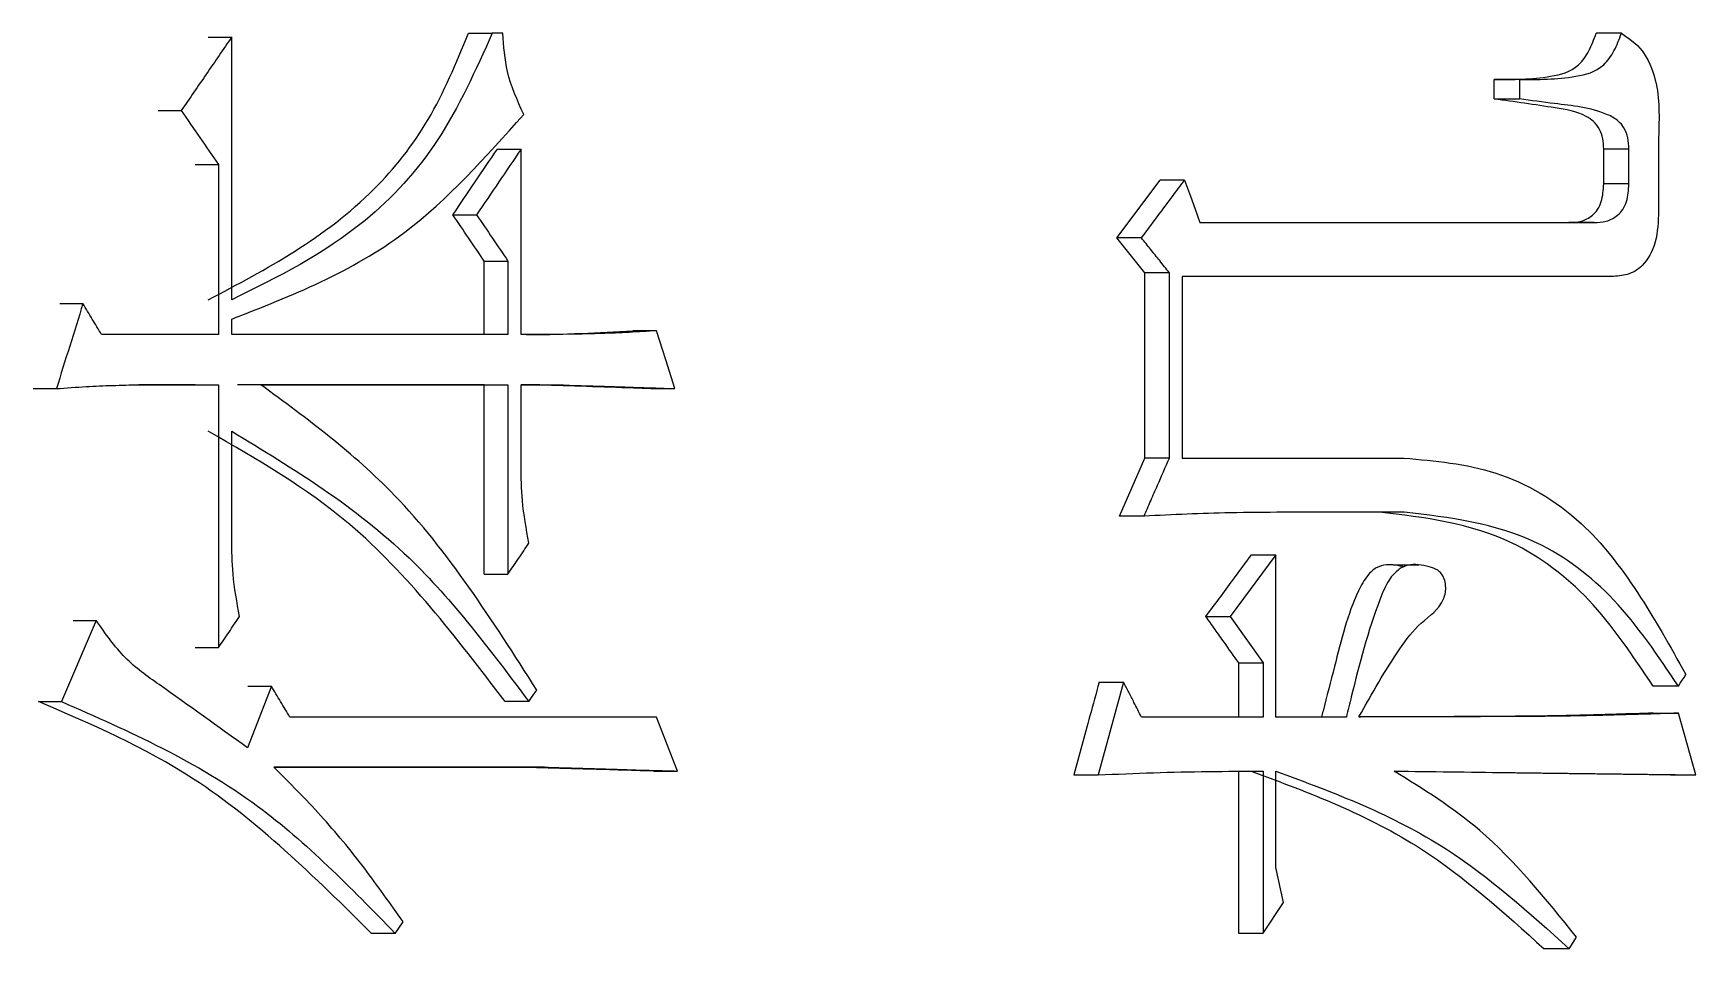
# Model space of a CAD drawing. Header units: millimetres. Extents: x 2404 to 4548, y 1024 to 2541.
# Drawn here: x 3320.045 to 3324.699, y 1245.475 to 1248.039 of the extents above; entities that cross this region are included whole.
import ezdxf

# ---------------------------------------------------------------- set-up
doc = ezdxf.new("R2010")
doc.units = ezdxf.units.MM

msp = doc.modelspace()

# ---------------------------------------------------------------- linework, layer by layer
at = {"color": 7, "linetype": 'Continuous', "lineweight": 25}
for p, q in [((3321.2639, 1248.0391), (3321.3302, 1248.0391)), ((3321.3594, 1248.0391), (3321.3302, 1248.0391)), ((3324.4907, 1248.0391), (3324.4202, 1248.0391)), ((3320.5353, 1248.0283), (3320.6007, 1248.0283)), ((3320.6007, 1247.2927), (3320.6007, 1248.0283)), ((3324.205, 1247.9093), (3324.1349, 1247.9093)), ((3324.1349, 1247.8552), (3324.1349, 1247.9093)), ((3324.205, 1247.9093), (3324.205, 1247.8552)), ((3324.1349, 1247.8552), (3324.205, 1247.8552)), ((3320.3946, 1247.8227), (3320.4597, 1247.8227)), ((3321.3443, 1247.7146), (3321.4107, 1247.7146)), ((3321.4107, 1247.1953), (3321.4107, 1247.7146)), ((3324.5115, 1247.7146), (3324.4411, 1247.7146)), ((3324.4411, 1247.6172), (3324.4411, 1247.7146)), ((3324.5115, 1247.6172), (3324.5115, 1247.7146)), ((3324.5948, 1247.747), (3324.5948, 1247.5415)), ((3320.4983, 1247.6713), (3320.5636, 1247.6713)), ((3320.5636, 1247.6713), (3320.5636, 1247.1953)), ((3323.0786, 1247.4658), (3323.1993, 1247.628)), ((3323.2681, 1247.628), (3323.1993, 1247.628)), ((3324.5115, 1247.6172), (3324.4411, 1247.6172)), ((3321.2199, 1247.5307), (3321.2861, 1247.5307)), ((3323.3107, 1247.509), (3324.4142, 1247.5091)), ((3323.3107, 1247.509), (3324.3438, 1247.5091)), ((3324.4142, 1247.5091), (3324.3438, 1247.5091)), ((3323.1473, 1247.4658), (3323.0786, 1247.4658)), ((3323.1567, 1247.3684), (3323.0786, 1247.4658)), ((3321.3077, 1247.4009), (3321.3741, 1247.4009)), ((3321.3077, 1247.1953), (3321.3077, 1247.4009)), ((3321.3741, 1247.4009), (3321.3741, 1247.1953)), ((3323.2255, 1247.3684), (3323.1567, 1247.3684)), ((3323.1567, 1246.8492), (3323.1567, 1247.3684)), ((3323.2255, 1246.8492), (3323.2255, 1247.3684)), ((3324.4629, 1247.3576), (3323.261, 1247.3576)), ((3323.261, 1247.3576), (3323.261, 1246.8492)), ((3320.1197, 1247.2819), (3320.1845, 1247.2819)), ((3320.6007, 1247.1953), (3320.6007, 1247.2386)), ((3320.5636, 1247.1953), (3320.2366, 1247.1953)), ((3321.3741, 1247.1953), (3320.6007, 1247.1953)), ((3321.4911, 1247.1953), (3321.4107, 1247.1953)), ((3321.4246, 1247.1953), (3321.4911, 1247.1953)), ((3321.7901, 1247.2061), (3321.7232, 1247.2061)), ((3320.3408, 1247.0547), (3320.5636, 1247.0547)), ((3320.4983, 1247.0547), (3320.3408, 1247.0547)), ((3320.4983, 1247.0547), (3320.5636, 1247.0547)), ((3320.5636, 1247.0547), (3320.5636, 1246.3191)), ((3321.3077, 1247.0547), (3320.6166, 1247.0547)), ((3320.6821, 1247.0547), (3321.3741, 1247.0547)), ((3321.3077, 1247.0547), (3321.3741, 1247.0547)), ((3321.3077, 1246.5247), (3321.3077, 1247.0547)), ((3321.3741, 1247.0547), (3321.3741, 1246.5247)), ((3321.4107, 1247.0547), (3321.5131, 1247.0547)), ((3321.4107, 1246.8275), (3321.4107, 1247.0547)), ((3321.4465, 1247.0547), (3321.4107, 1247.0547)), ((3321.4465, 1247.0547), (3321.5131, 1247.0547)), ((3320.0453, 1247.0439), (3320.1099, 1247.0439)), ((3321.774, 1247.0439), (3321.841, 1247.0439)), ((3320.6007, 1246.622), (3320.6007, 1246.9248)), ((3323.0857, 1246.6869), (3323.1567, 1246.8492)), ((3323.2255, 1246.8492), (3323.1567, 1246.8492)), ((3323.261, 1246.8492), (3323.8827, 1246.8492)), ((3323.1544, 1246.6869), (3323.0857, 1246.6869)), ((3323.8827, 1246.6978), (3323.5444, 1246.6977)), ((3323.813, 1246.6978), (3323.5444, 1246.6977)), ((3323.8827, 1246.6978), (3323.813, 1246.6978)), ((3323.5232, 1246.5788), (3323.3958, 1246.4057)), ((3323.454, 1246.5788), (3323.5232, 1246.5788)), ((3323.5232, 1246.1244), (3323.5232, 1246.5788)), ((3323.9234, 1246.5494), (3323.8528, 1246.5495)), ((3321.3077, 1246.5247), (3321.3741, 1246.5247)), ((3323.3268, 1246.4057), (3323.3958, 1246.4057)), ((3323.3958, 1246.4057), (3323.4878, 1246.2759)), ((3320.2217, 1246.3948), (3320.1248, 1246.1677)), ((3320.1569, 1246.3948), (3320.2217, 1246.3948)), ((3323.4187, 1246.2759), (3323.4878, 1246.2759)), ((3323.4187, 1246.2759), (3323.4187, 1246.1244)), ((3323.4878, 1246.2759), (3323.4878, 1246.1244)), ((3323.0974, 1246.2218), (3323.0262, 1245.9622)), ((3323.0288, 1246.2218), (3323.0974, 1246.2218)), ((3320.7117, 1246.2109), (3320.6451, 1246.0379)), ((3320.6462, 1246.2109), (3320.7117, 1246.2109)), ((3320.0602, 1246.1677), (3320.1248, 1246.1677)), ((3321.7901, 1246.1244), (3320.7635, 1246.1244)), ((3321.4326, 1246.1676), (3321.3661, 1246.1676)), ((3321.8483, 1245.973), (3321.7901, 1246.1244)), ((3323.4878, 1246.1244), (3323.1473, 1246.1244)), ((3323.7208, 1246.1244), (3323.5232, 1246.1244)), ((3324.5797, 1246.1353), (3324.6503, 1246.1353)), ((3324.6988, 1245.9622), (3324.6503, 1246.1353)), ((3320.7191, 1245.9838), (3321.4765, 1245.9838)), ((3321.41, 1245.9838), (3320.7191, 1245.9838)), ((3321.4765, 1245.9838), (3321.41, 1245.9838)), ((3321.7813, 1245.973), (3321.8483, 1245.973)), ((3322.9576, 1245.9622), (3323.0262, 1245.9622)), ((3323.4187, 1245.973), (3323.4187, 1245.5187)), ((3323.4878, 1245.973), (3323.4878, 1245.5187)), ((3323.5232, 1245.7026), (3323.5232, 1245.973)), ((3324.6281, 1245.9622), (3324.6988, 1245.9622)), ((3323.5444, 1245.6052), (3323.5232, 1245.7026)), ((3323.4878, 1245.5187), (3323.5444, 1245.6052)), ((3321.0584, 1245.5186), (3320.9924, 1245.5186)), ((3321.0584, 1245.5186), (3321.0805, 1245.5511)), ((3323.4187, 1245.5187), (3323.4878, 1245.5187)), ((3324.3445, 1245.4754), (3324.2743, 1245.4754)), ((3324.3445, 1245.4754), (3324.3654, 1245.5078))]:
    msp.add_line(p, q, dxfattribs=at)
at = {"color": 7, "linetype": 'Continuous', "lineweight": 25, "flags": 128}
for points in [[(3323.2681, 1247.628), (3323.2842, 1247.5832), (3323.2974, 1247.5461), (3323.3107, 1247.509)], [(3321.841, 1247.0439), (3321.8156, 1247.125), (3321.7901, 1247.2061)], [(3320.4983, 1246.3191), (3320.5146, 1246.3191), (3320.5309, 1246.3191), (3320.5636, 1246.3191)], [(3324.6503, 1246.211), (3324.6555, 1246.2191), (3324.6607, 1246.2272), (3324.6659, 1246.2353), (3324.6711, 1246.2434)], [(3321.4326, 1246.1676), (3321.4381, 1246.1758), (3321.4463, 1246.1879), (3321.4545, 1246.2)], [(3324.6503, 1246.211), (3324.6194, 1246.211), (3324.5995, 1246.211), (3324.5797, 1246.211)]]:
    msp.add_lwpolyline(points, dxfattribs=at)
at = {"color": 7, "linetype": 'Continuous', "lineweight": 25}
for points, knots in [([(3320.5353, 1247.2927), (3320.6984, 1247.3788), (3320.9277, 1247.4997), (3321.1606, 1247.7904), (3321.2292, 1247.9557), (3321.2639, 1248.0391)], [0, 0, 0, 0, 0.550002, 0.773014, 1, 1, 1, 1]), ([(3321.3302, 1248.0391), (3321.2836, 1247.9354), (3321.1913, 1247.7301), (3320.9417, 1247.461), (3320.7293, 1247.3562), (3320.6007, 1247.2927)], [0, 0, 0, 0, 0.286997, 0.568308, 1, 1, 1, 1]), ([(3321.418, 1247.8119), (3321.4003, 1247.8509), (3321.3685, 1247.9212), (3321.3622, 1248.0027), (3321.3594, 1248.0391)], [0, 0, 0, 0, 0.554344, 1, 1, 1, 1]), ([(3324.1349, 1247.9093), (3324.187, 1247.9094), (3324.2662, 1247.9097), (3324.3619, 1247.9335), (3324.4015, 1247.9886), (3324.4139, 1248.0221), (3324.4202, 1248.0391)], [0, 0, 0, 0, 0.492277, 0.748028, 0.872473, 1, 1, 1, 1]), ([(3324.205, 1247.9093), (3324.2571, 1247.9094), (3324.3364, 1247.9097), (3324.4322, 1247.9335), (3324.4719, 1247.9886), (3324.4844, 1248.0221), (3324.4907, 1248.0391)], [0, 0, 0, 0, 0.492388, 0.748171, 0.872567, 1, 1, 1, 1]), ([(3324.4907, 1248.0391), (3324.5113, 1248.0252), (3324.553, 1247.997), (3324.5991, 1247.8899), (3324.5965, 1247.8019), (3324.5948, 1247.747)], [0, 0, 0, 0, 0.268924, 0.544059, 1, 1, 1, 1]), ([(3320.6007, 1248.0283), (3320.5772, 1247.994), (3320.5302, 1247.9255), (3320.4832, 1247.857), (3320.4597, 1247.8227)], [0, 0, 0, 0, 0.5, 1, 1, 1, 1]), ([(3324.4411, 1247.7146), (3324.4406, 1247.7244), (3324.4397, 1247.744), (3324.4302, 1247.7721), (3324.4134, 1247.7933), (3324.3724, 1247.8198), (3324.2776, 1247.8347), (3324.1915, 1247.8471), (3324.1349, 1247.8552)], [0, 0, 0, 0, 0.0603351, 0.1198881, 0.185788, 0.2512462, 0.5074615, 1, 1, 1, 1]), ([(3324.5115, 1247.7146), (3324.511, 1247.7253), (3324.5099, 1247.7468), (3324.4991, 1247.7745), (3324.4794, 1247.7977), (3324.415, 1247.8308), (3324.3204, 1247.8392), (3324.2378, 1247.8507), (3324.205, 1247.8552)], [0, 0, 0, 0, 0.06555, 0.131385, 0.187199, 0.284615, 0.7156, 1, 1, 1, 1]), ([(3320.4597, 1247.8227), (3320.4771, 1247.7975), (3320.5117, 1247.747), (3320.5463, 1247.6965), (3320.5636, 1247.6713)], [0, 0, 0, 0, 0.499998, 1, 1, 1, 1]), ([(3320.6007, 1247.2386), (3320.7689, 1247.3044), (3321.0723, 1247.4232), (3321.3115, 1247.6921), (3321.418, 1247.8119)], [0, 0, 0, 0, 0.554476, 1, 1, 1, 1]), ([(3321.2199, 1247.5307), (3321.2406, 1247.5613), (3321.2821, 1247.6226), (3321.3235, 1247.6839), (3321.3443, 1247.7146)], [0, 0, 0, 0, 0.499999, 1, 1, 1, 1]), ([(3321.4107, 1247.7146), (3321.3899, 1247.6839), (3321.3485, 1247.6226), (3321.3069, 1247.5613), (3321.2861, 1247.5307)], [0, 0, 0, 0, 0.5, 1, 1, 1, 1]), ([(3323.1473, 1247.4658), (3323.1648, 1247.4893), (3323.1937, 1247.5281), (3323.234, 1247.5822), (3323.2567, 1247.6127), (3323.2681, 1247.628)], [0, 0, 0, 0, 0.434497, 0.717248, 1, 1, 1, 1]), ([(3324.3438, 1247.5091), (3324.3552, 1247.5096), (3324.3779, 1247.5107), (3324.4059, 1247.5241), (3324.425, 1247.5448), (3324.4385, 1247.5743), (3324.44, 1247.6003), (3324.4411, 1247.6172)], [0, 0, 0, 0, 0.24066, 0.483157, 0.613661, 0.74758, 1, 1, 1, 1]), ([(3324.4142, 1247.5091), (3324.4255, 1247.5096), (3324.4483, 1247.5107), (3324.4763, 1247.5241), (3324.4954, 1247.5448), (3324.5089, 1247.5743), (3324.5105, 1247.6003), (3324.5115, 1247.6172)], [0, 0, 0, 0, 0.24079, 0.483382, 0.613891, 0.747761, 1, 1, 1, 1]), ([(3321.3077, 1247.4009), (3321.2931, 1247.4225), (3321.2638, 1247.4658), (3321.2345, 1247.509), (3321.2199, 1247.5307)], [0, 0, 0, 0, 0.4999999, 1, 1, 1, 1]), ([(3321.2861, 1247.5307), (3321.3008, 1247.509), (3321.3301, 1247.4658), (3321.3594, 1247.4225), (3321.3741, 1247.4009)], [0, 0, 0, 0, 0.499998, 1, 1, 1, 1]), ([(3324.5948, 1247.5415), (3324.5937, 1247.5119), (3324.5914, 1247.4539), (3324.5555, 1247.3865), (3324.5077, 1247.3606), (3324.4778, 1247.3586), (3324.4629, 1247.3576)], [0, 0, 0, 0, 0.294497, 0.575733, 0.789018, 1, 1, 1, 1]), ([(3323.2255, 1247.3684), (3323.2164, 1247.3797), (3323.1988, 1247.4016), (3323.1728, 1247.434), (3323.1558, 1247.4552), (3323.1473, 1247.4658)], [0, 0, 0, 0, 0.34784, 0.673919, 1, 1, 1, 1]), ([(3320.1845, 1247.2819), (3320.1721, 1247.2422), (3320.1472, 1247.1629), (3320.1223, 1247.0835), (3320.1099, 1247.0439)], [0, 0, 0, 0, 0.5, 1, 1, 1, 1]), ([(3320.2366, 1247.1953), (3320.228, 1247.2097), (3320.2106, 1247.2386), (3320.1932, 1247.2674), (3320.1845, 1247.2819)], [0, 0, 0, 0, 0.499999, 1, 1, 1, 1]), ([(3321.4246, 1247.1953), (3321.4763, 1247.196), (3321.5761, 1247.1972), (3321.6754, 1247.2032), (3321.7232, 1247.2061)], [0, 0, 0, 0, 0.518265, 1, 1, 1, 1]), ([(3321.7901, 1247.2061), (3321.7644, 1247.2045), (3321.713, 1247.2013), (3321.6134, 1247.1969), (3321.5393, 1247.1959), (3321.4911, 1247.1953)], [0, 0, 0, 0, 0.258773, 0.517554, 1, 1, 1, 1]), ([(3320.1099, 1247.0439), (3320.1378, 1247.046), (3320.1903, 1247.0499), (3320.2673, 1247.0531), (3320.3163, 1247.0542), (3320.3408, 1247.0547)], [0, 0, 0, 0, 0.362394, 0.681159, 1, 1, 1, 1]), ([(3321.4545, 1246.2), (3321.3302, 1246.3951), (3321.1103, 1246.7402), (3320.8119, 1246.9594), (3320.6821, 1247.0547)], [0, 0, 0, 0, 0.565165, 1, 1, 1, 1]), ([(3321.774, 1247.0439), (3321.7523, 1247.0446), (3321.6869, 1247.0468), (3321.5778, 1247.0504), (3321.4903, 1247.0533), (3321.4465, 1247.0547)], [0, 0, 0, 0, 0.199704, 0.599851, 1, 1, 1, 1]), ([(3321.5131, 1247.0547), (3321.5568, 1247.0533), (3321.6032, 1247.0517), (3321.6523, 1247.0501), (3321.6632, 1247.0498), (3321.6741, 1247.0494), (3321.685, 1247.049), (3321.6932, 1247.0488), (3321.7041, 1247.0484), (3321.7149, 1247.048), (3321.7258, 1247.0477), (3321.734, 1247.0474), (3321.7449, 1247.0471), (3321.7544, 1247.0467), (3321.7626, 1247.0465), (3321.768, 1247.0463), (3321.7735, 1247.0461), (3321.7789, 1247.0459), (3321.783, 1247.0458), (3321.7871, 1247.0457), (3321.7925, 1247.0455), (3321.798, 1247.0453), (3321.8034, 1247.0451), (3321.8075, 1247.045), (3321.8129, 1247.0448), (3321.8184, 1247.0446), (3321.8238, 1247.0445), (3321.8279, 1247.0443), (3321.8336, 1247.0441), (3321.838, 1247.044), (3321.841, 1247.0439)], [0, 0, 0, 0, 0.398889, 0.42382, 0.44875, 0.498611, 0.523542, 0.548473, 0.573403, 0.623264, 0.648195, 0.673125, 0.698056, 0.747917, 0.760382, 0.772848, 0.797778, 0.810243, 0.822709, 0.835174, 0.847639, 0.87257, 0.885035, 0.8975, 0.909966, 0.934896, 0.947361, 0.959827, 0.972292, 1, 1, 1, 1]), ([(3321.3661, 1246.1676), (3321.2288, 1246.3474), (3320.9858, 1246.6656), (3320.6718, 1246.8462), (3320.5353, 1246.9248)], [0, 0, 0, 0, 0.565266, 1, 1, 1, 1]), ([(3320.6007, 1246.9248), (3320.7735, 1246.8198), (3321.0854, 1246.6304), (3321.3255, 1246.3103), (3321.4326, 1246.1676)], [0, 0, 0, 0, 0.5542561, 1, 1, 1, 1]), ([(3321.4326, 1246.6112), (3321.4254, 1246.651), (3321.4123, 1246.7221), (3321.4112, 1246.7953), (3321.4107, 1246.8275)], [0, 0, 0, 0, 0.558835, 1, 1, 1, 1]), ([(3323.1544, 1246.6869), (3323.1607, 1246.7013), (3323.1733, 1246.7302), (3323.197, 1246.7843), (3323.2144, 1246.8239), (3323.2255, 1246.8492)], [0, 0, 0, 0, 0.266473, 0.532946, 1, 1, 1, 1]), ([(3323.8827, 1246.8492), (3323.9689, 1246.8418), (3324.1422, 1246.8268), (3324.4405, 1246.6551), (3324.583, 1246.4007), (3324.6711, 1246.2434)], [0, 0, 0, 0, 0.274101, 0.551296, 1, 1, 1, 1]), ([(3323.5444, 1246.6977), (3323.4947, 1246.6974), (3323.405, 1246.6967), (3323.275, 1246.6927), (3323.1946, 1246.6888), (3323.1544, 1246.6869)], [0, 0, 0, 0, 0.382976, 0.691466, 1, 1, 1, 1]), ([(3324.5797, 1246.211), (3324.5226, 1246.2961), (3324.4098, 1246.4643), (3324.1482, 1246.6586), (3323.9396, 1246.683), (3323.813, 1246.6977)], [0, 0, 0, 0, 0.2874426, 0.5678564, 1, 1, 1, 1]), ([(3324.6503, 1246.211), (3324.5931, 1246.2961), (3324.4802, 1246.4643), (3324.2183, 1246.6586), (3324.0094, 1246.683), (3323.8827, 1246.6977)], [0, 0, 0, 0, 0.287344, 0.567754, 1, 1, 1, 1]), ([(3320.6229, 1246.4057), (3320.6155, 1246.4454), (3320.6023, 1246.5166), (3320.6012, 1246.5897), (3320.6007, 1246.622)], [0, 0, 0, 0, 0.558835, 1, 1, 1, 1]), ([(3321.3741, 1246.5247), (3321.3838, 1246.5391), (3321.4034, 1246.5679), (3321.4229, 1246.5968), (3321.4326, 1246.6112)], [0, 0, 0, 0, 0.499998, 1, 1, 1, 1]), ([(3323.454, 1246.5788), (3323.4367, 1246.5552), (3323.4068, 1246.5145), (3323.3644, 1246.4568), (3323.3393, 1246.4227), (3323.3268, 1246.4057)], [0, 0, 0, 0, 0.40915, 0.704575, 1, 1, 1, 1]), ([(3323.8845, 1246.5445), (3323.8673, 1246.5482), (3323.8406, 1246.554), (3323.8039, 1246.5444), (3323.7763, 1246.5187), (3323.728, 1246.4312), (3323.6961, 1246.296), (3323.6645, 1246.1771), (3323.6527, 1246.1299), (3323.6514, 1246.1244)], [0, 0, 0, 0, 0.122922, 0.190849, 0.258594, 0.353349, 0.745947, 0.970578, 1, 1, 1, 1]), ([(3323.756, 1246.1245), (3323.7927, 1246.1901), (3323.8457, 1246.285), (3323.9267, 1246.3919), (3323.9844, 1246.4261), (3323.9988, 1246.4726), (3323.9995, 1246.4924), (3323.9956, 1246.5114), (3323.9874, 1246.5266), (3323.9729, 1246.539), (3323.9414, 1246.5485), (3323.904, 1246.5557), (3323.8648, 1246.5384), (3323.8358, 1246.5059), (3323.7868, 1246.3865), (3323.7527, 1246.2549), (3323.7254, 1246.1434), (3323.7208, 1246.1244)], [0, 0, 0, 0, 0.209542, 0.302718, 0.395823, 0.412031, 0.428214, 0.444989, 0.461063, 0.475111, 0.504204, 0.574217, 0.604801, 0.646447, 0.701904, 0.949434, 1, 1, 1, 1]), ([(3320.5636, 1246.3191), (3320.5735, 1246.3335), (3320.5932, 1246.3624), (3320.613, 1246.3912), (3320.6229, 1246.4057)], [0, 0, 0, 0, 0.499998, 1, 1, 1, 1]), ([(3323.3268, 1246.4057), (3323.3353, 1246.3937), (3323.3523, 1246.3696), (3323.383, 1246.3263), (3323.4051, 1246.2951), (3323.4187, 1246.2759)], [0, 0, 0, 0, 0.277956, 0.555911, 1, 1, 1, 1]), ([(3320.6451, 1246.0379), (3320.563, 1246.0971), (3320.4486, 1246.1796), (3320.2982, 1246.2849), (3320.2473, 1246.358), (3320.2217, 1246.3948)], [0, 0, 0, 0, 0.5576511, 0.7774769, 1, 1, 1, 1]), ([(3323.0288, 1246.2218), (3323.0202, 1246.1903), (3323.004, 1246.1313), (3322.9803, 1246.0447), (3322.9652, 1245.9897), (3322.9576, 1245.9622)], [0, 0, 0, 0, 0.364068, 0.682034, 1, 1, 1, 1]), ([(3323.1473, 1246.1244), (3323.1403, 1246.1381), (3323.1285, 1246.1611), (3323.1119, 1246.1935), (3323.1022, 1246.2124), (3323.0974, 1246.2218)], [0, 0, 0, 0, 0.419956, 0.709979, 1, 1, 1, 1]), ([(3320.7635, 1246.1244), (3320.7548, 1246.1388), (3320.7376, 1246.1677), (3320.7203, 1246.1965), (3320.7117, 1246.2109)], [0, 0, 0, 0, 0.499999, 1, 1, 1, 1]), ([(3320.9924, 1245.5186), (3320.8321, 1245.6769), (3320.5477, 1245.9576), (3320.2082, 1246.1039), (3320.0601, 1246.1677)], [0, 0, 0, 0, 0.5637353, 1, 1, 1, 1]), ([(3320.1248, 1246.1677), (3320.3137, 1246.0842), (3320.6535, 1245.934), (3320.9338, 1245.6464), (3321.0584, 1245.5186)], [0, 0, 0, 0, 0.555605, 1, 1, 1, 1]), ([(3324.6503, 1246.1353), (3324.6418, 1246.135), (3324.6247, 1246.1344), (3324.6033, 1246.1338), (3324.5862, 1246.1332), (3324.5733, 1246.1328), (3324.5605, 1246.1324), (3324.5477, 1246.1321), (3324.5348, 1246.1317), (3324.5177, 1246.1312), (3324.4963, 1246.1306), (3324.4706, 1246.1299), (3324.4449, 1246.1292), (3324.4191, 1246.1286), (3324.3934, 1246.128), (3324.3676, 1246.1275), (3324.3332, 1246.1269), (3324.2387, 1246.1257), (3324.1352, 1246.1255), (3324.0446, 1246.1251), (3324.0186, 1246.1251), (3324.0057, 1246.125), (3323.9884, 1246.125), (3323.9711, 1246.1249), (3323.9538, 1246.1249), (3323.9408, 1246.1248), (3323.9278, 1246.1248), (3323.9148, 1246.1248), (3323.9018, 1246.1247), (3323.8888, 1246.1247), (3323.8758, 1246.1247), (3323.8628, 1246.1247), (3323.852, 1246.1246), (3323.8433, 1246.1246), (3323.8368, 1246.1246), (3323.8303, 1246.1246), (3323.8238, 1246.1246), (3323.8173, 1246.1246), (3323.8108, 1246.1245), (3323.8021, 1246.1245), (3323.7934, 1246.1245), (3323.7848, 1246.1245), (3323.7782, 1246.1245), (3323.7717, 1246.1245), (3323.7643, 1246.1244), (3323.7591, 1246.1244), (3323.756, 1246.1244)], [0, 0, 0, 0, 0.028899, 0.057798, 0.072248, 0.086697, 0.101147, 0.115596, 0.130046, 0.144495, 0.173394, 0.202293, 0.231192, 0.260091, 0.28899, 0.317889, 0.346789, 0.404587, 0.63578, 0.693578, 0.708028, 0.722478, 0.736927, 0.765826, 0.780276, 0.794725, 0.809175, 0.823624, 0.838074, 0.852523, 0.866973, 0.881422, 0.895872, 0.903096, 0.910321, 0.917546, 0.924771, 0.931996, 0.93922, 0.946445, 0.960895, 0.968119, 0.975344, 0.982569, 0.989794, 1, 1, 1, 1]), ([(3324.5797, 1246.1353), (3324.5455, 1246.1342), (3324.4942, 1246.1325), (3324.4085, 1246.1301), (3324.2885, 1246.1269), (3324.114, 1246.1256), (3323.9377, 1246.1251), (3323.8175, 1246.1247), (3323.7688, 1246.1246), (3323.7561, 1246.1246)], [0, 0, 0, 0, 0.125443, 0.188165, 0.313609, 0.564502, 0.824135, 0.953953, 1, 1, 1, 1]), ([(3321.0805, 1245.5511), (3321.0448, 1245.6016), (3320.9716, 1245.7053), (3320.8515, 1245.851), (3320.7633, 1245.9394), (3320.7191, 1245.9838)], [0, 0, 0, 0, 0.321149, 0.659611, 1, 1, 1, 1]), ([(3321.7813, 1245.973), (3321.7485, 1245.9739), (3321.683, 1245.9759), (3321.5593, 1245.9795), (3321.4682, 1245.9821), (3321.41, 1245.9838)], [0, 0, 0, 0, 0.265382, 0.530765, 1, 1, 1, 1]), ([(3321.4765, 1245.9838), (3321.4786, 1245.9837), (3321.4827, 1245.9836), (3321.4889, 1245.9834), (3321.495, 1245.9833), (3321.5012, 1245.9831), (3321.5074, 1245.9829), (3321.5136, 1245.9827), (3321.5197, 1245.9825), (3321.5259, 1245.9824), (3321.5321, 1245.9822), (3321.5383, 1245.982), (3321.5444, 1245.9818), (3321.5506, 1245.9816), (3321.5568, 1245.9815), (3321.5629, 1245.9813), (3321.5691, 1245.9811), (3321.5753, 1245.9809), (3321.5804, 1245.9808), (3321.5855, 1245.9806), (3321.5907, 1245.9805), (3321.5968, 1245.9803), (3321.603, 1245.9801), (3321.6092, 1245.9799), (3321.6153, 1245.9798), (3321.6215, 1245.9796), (3321.6277, 1245.9794), (3321.6328, 1245.9792), (3321.6379, 1245.9791), (3321.6431, 1245.9789), (3321.6492, 1245.9788), (3321.6554, 1245.9786), (3321.6615, 1245.9784), (3321.6677, 1245.9782), (3321.6739, 1245.978), (3321.68, 1245.9779), (3321.6851, 1245.9777), (3321.6903, 1245.9776), (3321.6954, 1245.9774), (3321.7016, 1245.9772), (3321.7139, 1245.9769), (3321.7569, 1245.9756), (3321.8038, 1245.9743), (3321.8424, 1245.9731), (3321.8483, 1245.973)], [0, 0, 0, 0, 0.016565, 0.03313, 0.049695, 0.066259, 0.082824, 0.099389, 0.115954, 0.132519, 0.149084, 0.165648, 0.182213, 0.198778, 0.215343, 0.231908, 0.248473, 0.265037, 0.281602, 0.289885, 0.306449, 0.323014, 0.339579, 0.356144, 0.372709, 0.389274, 0.405838, 0.422403, 0.430686, 0.447251, 0.463815, 0.48038, 0.496945, 0.51351, 0.530075, 0.54664, 0.563204, 0.571487, 0.588052, 0.604616, 0.621181, 0.687441, 0.952478, 1, 1, 1, 1]), ([(3323.0262, 1245.9622), (3323.0777, 1245.9645), (3323.1807, 1245.9691), (3323.3346, 1245.9721), (3323.4367, 1245.9727), (3323.4878, 1245.973)], [0, 0, 0, 0, 0.334125, 0.667044, 1, 1, 1, 1]), ([(3323.454, 1245.973), (3323.6172, 1245.9123), (3323.9103, 1245.8032), (3324.1625, 1245.5761), (3324.2743, 1245.4754)], [0, 0, 0, 0, 0.556762, 1, 1, 1, 1]), ([(3323.5232, 1245.973), (3323.6866, 1245.9123), (3323.9801, 1245.8032), (3324.2326, 1245.5761), (3324.3445, 1245.4754)], [0, 0, 0, 0, 0.556811, 1, 1, 1, 1]), ([(3323.8545, 1245.973), (3323.9594, 1245.9716), (3324.0708, 1245.9702), (3324.1882, 1245.9686), (3324.2143, 1245.9683), (3324.2403, 1245.968), (3324.2664, 1245.9676), (3324.2925, 1245.9673), (3324.3185, 1245.967), (3324.3445, 1245.9666), (3324.3705, 1245.9663), (3324.3965, 1245.966), (3324.4225, 1245.9657), (3324.4485, 1245.9653), (3324.4745, 1245.965), (3324.5069, 1245.9646), (3324.5328, 1245.9643), (3324.5587, 1245.964), (3324.5847, 1245.9636), (3324.6106, 1245.9633), (3324.6364, 1245.963), (3324.6526, 1245.9628), (3324.6679, 1245.9626), (3324.6822, 1245.9624), (3324.6932, 1245.9623), (3324.6988, 1245.9622)], [0, 0, 0, 0, 0.37025, 0.393391, 0.416531, 0.462812, 0.485953, 0.509093, 0.555374, 0.578515, 0.601655, 0.647937, 0.671077, 0.694218, 0.740499, 0.763639, 0.80992, 0.833061, 0.856201, 0.902482, 0.925623, 0.948764, 0.960334, 0.980167, 1, 1, 1, 1]), ([(3324.3654, 1245.5078), (3324.2787, 1245.6152), (3324.1249, 1245.8056), (3323.9366, 1245.9221), (3323.8545, 1245.9729)], [0, 0, 0, 0, 0.564151, 1, 1, 1, 1])]:
    msp.add_open_spline(points, degree=3, knots=knots, dxfattribs=at)

doc.saveas('drawing.dxf')
